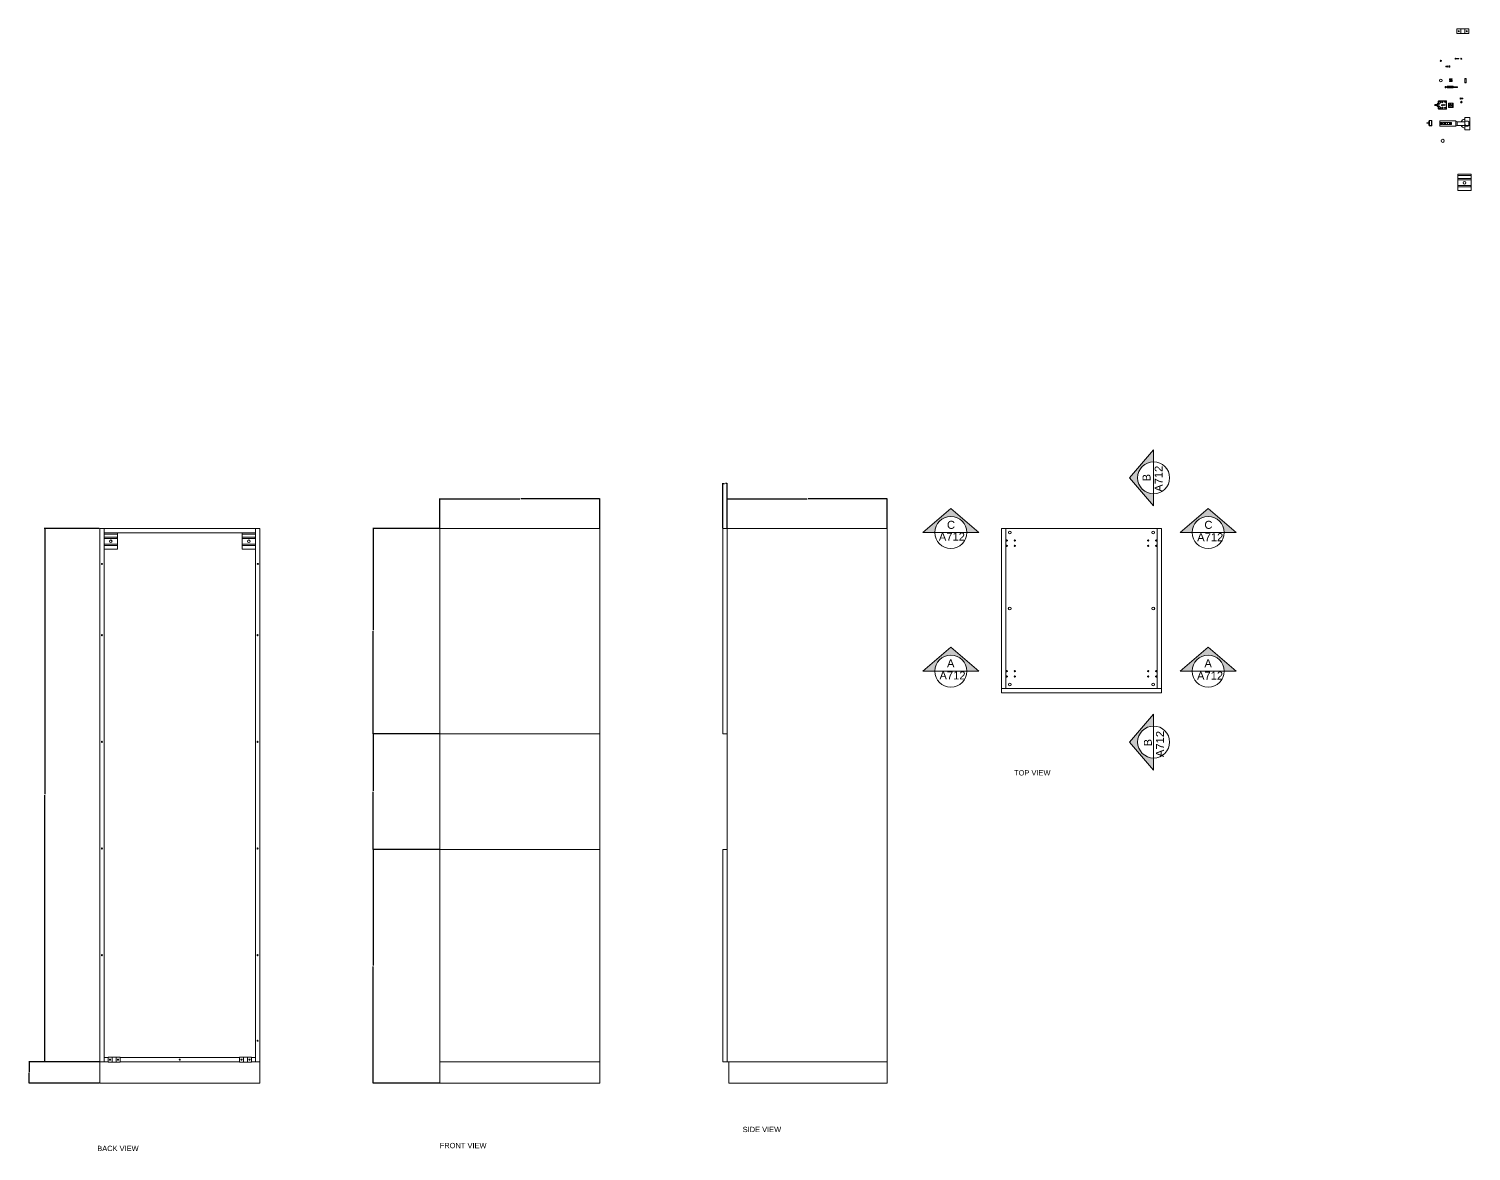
# Model space of a CAD drawing. Header units: centimetres. Extents: x -2268 to 1812, y -1681 to 1458.
# Drawn here: x -1521 to -980, y -272 to 149 of the extents above; entities that cross this region are included whole.
import ezdxf

# ---------------------------------------------------------------- set-up
doc = ezdxf.new("R2010")
doc.units = ezdxf.units.CM
doc.layers.get('0').update_dxf_attribs({"color": 5})
for name, color, linetype, lineweight in [('0_Num_Penna__7', 7, 'Continuous', 18), ('Layer1_Num_Penna__3', 3, 'Continuous', 18), ('symbol_Num_Penna__7', 7, 'Continuous', 18), ('VITE_Num_Penna__7', 7, 'Continuous', 18)]:
    doc.layers.add(name, color=color, linetype=linetype, lineweight=lineweight)
doc.layers.add('A-ANNO-DIMS', color=3, linetype='Continuous', lineweight=9, transparency=0.46)
doc.styles.add('GENERATED_STYLE_1', font='Arial.ttf')
doc.dimstyles.new('GENERATED_STYLE__1', dxfattribs={"dimtxt": 0.036, "dimasz": 0.04914, "dimexe": 0.18, "dimexo": 0.16, "dimgap": 0.09, "dimtad": 0, "dimtih": 1, "dimtoh": 1, "dimdec": 3, "dimzin": 0, "dimdsep": 46, "dimtxsty": 'GENERATED_STYLE_1', "dimblk": 'ARROWHEAD_2', "dimblk1": 'ARROWHEAD_2', "dimblk2": 'ARROWHEAD_2', "dimcen": 0.09, "dimclrd": 3, "dimclre": 3, "dimclrt": 3, "dimadec": 0, "dimazin": 0, "dimtfac": 1, "dimtdec": 4, "dimtmove": 0, "dimatfit": 3, "dimfxl": 1, "dimtolj": 1, "dimtzin": 0, "dimarcsym": 0})
doc.dimstyles.new('GENERATED_STYLE__2', dxfattribs={"dimtxt": 0.036, "dimasz": 0.04914, "dimexe": 0.18, "dimexo": 0.16, "dimgap": 0.09, "dimtad": 0, "dimdec": 3, "dimzin": 0, "dimdsep": 46, "dimtxsty": 'GENERATED_STYLE_1', "dimblk": 'ARROWHEAD_2', "dimblk1": 'ARROWHEAD_2', "dimblk2": 'ARROWHEAD_2', "dimcen": 0.09, "dimclrd": 3, "dimclre": 3, "dimclrt": 3, "dimadec": 0, "dimazin": 0, "dimtfac": 1, "dimtdec": 4, "dimtmove": 0, "dimatfit": 3, "dimfxl": 1, "dimtolj": 1, "dimtzin": 0, "dimarcsym": 0})

# ---------------------------------------------------------------- blocks, each defined once
blk = doc.blocks.new('ARROWHEAD_2')
at = {"color": 0, "linetype": 'Continuous', "lineweight": 0}
for p, q in [((0, 0), (-1, 0)), ((0, -1), (0, 1))]:
    blk.add_line(p, q, dxfattribs=at)
blk = doc.blocks.new('*D139')
at = {"layer": 'A-ANNO-DIMS', "color": 3, "linetype": 'Continuous', "lineweight": -2, "transparency": 16777216}
for p, q in [((-1494.74, -238.6), (-1521.16, -238.6)), ((-1520.98, -238.65), (-1520.98, -242.45)), ((-1520.98, -246.55), (-1520.98, -242.75)), ((-1494.74, -246.6), (-1521.16, -246.6))]:
    blk.add_line(p, q, dxfattribs=at)
at = {"layer": 'Defpoints', "color": 0, "linetype": 'Continuous', "transparency": 16777216}
for p in [(-1520.98, -238.6), (-1494.58, -238.6), (-1494.58, -246.6)]:
    blk.add_point(p, dxfattribs=at)
at = {"layer": 'A-ANNO-DIMS', "color": 3, "linetype": 'Continuous', "lineweight": -2, "transparency": 16777216, "xscale": 0.04913996149449043, "yscale": 0.04913996149449043, "zscale": 0.04913996149449043}
for p, rotation in [((-1520.98, -238.6), 90), ((-1520.98, -246.6), 270)]:
    blk.add_blockref('ARROWHEAD_2', p, dxfattribs=dict(at, rotation=rotation))
at = {"layer": 'A-ANNO-DIMS', "color": 3, "linetype": 'Continuous', "lineweight": 18, "transparency": 16777216, "insert": (-1520.98, -242.6), "char_height": 0.036, "attachment_point": 5, "rotation": 90, "style": 'GENERATED_STYLE_1'}
blk.add_mtext('\\A1;8.000', dxfattribs=at)
blk = doc.blocks.new('*D140')
at = {"layer": 'A-ANNO-DIMS', "color": 3, "linetype": 'Continuous', "lineweight": -2, "transparency": 16777216}
for p, q in [((-1494.74, -38.6), (-1515.4, -38.6)), ((-1515.22, -38.65), (-1515.22, -138.24)), ((-1515.22, -238.55), (-1515.22, -138.6)), ((-1494.74, -238.6), (-1515.4, -238.6))]:
    blk.add_line(p, q, dxfattribs=at)
at = {"layer": 'Defpoints', "color": 0, "linetype": 'Continuous', "transparency": 16777216}
for p in [(-1515.22, -38.6), (-1494.58, -38.6), (-1494.58, -238.6)]:
    blk.add_point(p, dxfattribs=at)
at = {"layer": 'A-ANNO-DIMS', "color": 3, "linetype": 'Continuous', "lineweight": -2, "transparency": 16777216, "xscale": 0.04913996149449043, "yscale": 0.04913996149449043, "zscale": 0.04913996149449043}
for p, rotation in [((-1515.22, -38.6), 90), ((-1515.22, -238.6), 270)]:
    blk.add_blockref('ARROWHEAD_2', p, dxfattribs=dict(at, rotation=rotation))
at = {"layer": 'A-ANNO-DIMS', "color": 3, "linetype": 'Continuous', "lineweight": 18, "transparency": 16777216, "insert": (-1515.22, -138.42), "char_height": 0.036, "attachment_point": 5, "rotation": 90, "style": 'GENERATED_STYLE_1'}
blk.add_mtext('\\A1;200.000', dxfattribs=at)
blk = doc.blocks.new('*D141')
at = {"layer": 'A-ANNO-DIMS', "color": 3, "linetype": 'Continuous', "lineweight": -2, "transparency": 16777216}
for p, q in [((-1367.23, -159.04), (-1392.17, -159.04)), ((-1391.99, -159.09), (-1391.99, -202.48)), ((-1391.99, -246.55), (-1391.99, -202.8)), ((-1367.23, -246.6), (-1392.17, -246.6))]:
    blk.add_line(p, q, dxfattribs=at)
at = {"layer": 'Defpoints', "color": 0, "linetype": 'Continuous', "transparency": 16777216}
for p in [(-1391.99, -159.04), (-1367.07, -159.04), (-1367.07, -246.6)]:
    blk.add_point(p, dxfattribs=at)
at = {"layer": 'A-ANNO-DIMS', "color": 3, "linetype": 'Continuous', "lineweight": -2, "transparency": 16777216, "xscale": 0.04913996149449043, "yscale": 0.04913996149449043, "zscale": 0.04913996149449043}
for p, rotation in [((-1391.99, -159.04), 90), ((-1391.99, -246.6), 270)]:
    blk.add_blockref('ARROWHEAD_2', p, dxfattribs=dict(at, rotation=rotation))
at = {"layer": 'A-ANNO-DIMS', "color": 3, "linetype": 'Continuous', "lineweight": 18, "transparency": 16777216, "insert": (-1391.99, -202.64), "char_height": 0.036, "attachment_point": 5, "rotation": 90, "style": 'GENERATED_STYLE_1'}
blk.add_mtext('\\A1;87.561', dxfattribs=at)
blk = doc.blocks.new('*D142')
at = {"layer": 'A-ANNO-DIMS', "color": 3, "linetype": 'Continuous', "lineweight": -2, "transparency": 16777216}
for p, q in [((-1367.23, -115.64), (-1392.17, -115.64)), ((-1391.99, -115.69), (-1391.99, -136.99)), ((-1391.99, -158.99), (-1391.99, -137.32)), ((-1367.23, -159.04), (-1392.17, -159.04))]:
    blk.add_line(p, q, dxfattribs=at)
at = {"layer": 'Defpoints', "color": 0, "linetype": 'Continuous', "transparency": 16777216}
for p in [(-1391.99, -115.64), (-1367.07, -115.64), (-1367.07, -159.04)]:
    blk.add_point(p, dxfattribs=at)
at = {"layer": 'A-ANNO-DIMS', "color": 3, "linetype": 'Continuous', "lineweight": -2, "transparency": 16777216, "xscale": 0.04913996149449043, "yscale": 0.04913996149449043, "zscale": 0.04913996149449043}
for p, rotation in [((-1391.99, -115.64), 90), ((-1391.99, -159.04), 270)]:
    blk.add_blockref('ARROWHEAD_2', p, dxfattribs=dict(at, rotation=rotation))
at = {"layer": 'A-ANNO-DIMS', "color": 3, "linetype": 'Continuous', "lineweight": 18, "transparency": 16777216, "insert": (-1391.99, -137.16), "char_height": 0.036, "attachment_point": 5, "rotation": 90, "style": 'GENERATED_STYLE_1'}
blk.add_mtext('\\A1;43.400', dxfattribs=at)
blk = doc.blocks.new('*D143')
at = {"layer": 'A-ANNO-DIMS', "color": 3, "linetype": 'Continuous', "lineweight": -2, "transparency": 16777216}
for p, q in [((-1367.23, -38.6), (-1392.17, -38.6)), ((-1391.99, -38.65), (-1391.99, -76.77)), ((-1391.99, -115.59), (-1391.99, -77.1)), ((-1367.23, -115.64), (-1392.17, -115.64))]:
    blk.add_line(p, q, dxfattribs=at)
at = {"layer": 'Defpoints', "color": 0, "linetype": 'Continuous', "transparency": 16777216}
for p in [(-1391.99, -38.6), (-1367.07, -38.6), (-1367.07, -115.64)]:
    blk.add_point(p, dxfattribs=at)
at = {"layer": 'A-ANNO-DIMS', "color": 3, "linetype": 'Continuous', "lineweight": -2, "transparency": 16777216, "xscale": 0.04913996149449043, "yscale": 0.04913996149449043, "zscale": 0.04913996149449043}
for p, rotation in [((-1391.99, -38.6), 90), ((-1391.99, -115.64), 270)]:
    blk.add_blockref('ARROWHEAD_2', p, dxfattribs=dict(at, rotation=rotation))
at = {"layer": 'A-ANNO-DIMS', "color": 3, "linetype": 'Continuous', "lineweight": 18, "transparency": 16777216, "insert": (-1391.99, -76.94), "char_height": 0.036, "attachment_point": 5, "rotation": 90, "style": 'GENERATED_STYLE_1'}
blk.add_mtext('\\A1;77.039', dxfattribs=at)
blk = doc.blocks.new('*D144')
at = {"layer": 'A-ANNO-DIMS', "color": 3, "linetype": 'Continuous', "lineweight": -2, "transparency": 16777216}
for p, q in [((-1260.93, -38.44), (-1260.93, -21.58)), ((-1259.33, -38.44), (-1259.33, -21.58)), ((-1260.88, -21.76), (-1260.28, -21.76)), ((-1259.38, -21.76), (-1259.98, -21.76))]:
    blk.add_line(p, q, dxfattribs=at)
at = {"layer": 'Defpoints', "color": 0, "linetype": 'Continuous', "transparency": 16777216}
for p in [(-1259.33, -21.76), (-1260.93, -38.6), (-1259.33, -38.6)]:
    blk.add_point(p, dxfattribs=at)
at = {"layer": 'A-ANNO-DIMS', "color": 3, "linetype": 'Continuous', "lineweight": -2, "transparency": 16777216, "xscale": 0.04913996149449043, "yscale": 0.04913996149449043, "zscale": 0.04913996149449043, "rotation": 180}
blk.add_blockref('ARROWHEAD_2', (-1260.93, -21.76), dxfattribs=at)
at = {"layer": 'A-ANNO-DIMS', "color": 3, "linetype": 'Continuous', "lineweight": -2, "transparency": 16777216, "xscale": 0.04913996149449043, "yscale": 0.04913996149449043, "zscale": 0.04913996149449043}
blk.add_blockref('ARROWHEAD_2', (-1259.33, -21.76), dxfattribs=at)
at = {"layer": 'A-ANNO-DIMS', "color": 3, "linetype": 'Continuous', "lineweight": 18, "transparency": 16777216, "insert": (-1260.13, -21.76), "char_height": 0.036, "attachment_point": 5, "style": 'GENERATED_STYLE_1'}
blk.add_mtext('\\A1;1.600', dxfattribs=at)
blk = doc.blocks.new('*D145')
at = {"layer": 'A-ANNO-DIMS', "color": 3, "linetype": 'Continuous', "lineweight": -2, "transparency": 16777216}
for p, q in [((-1259.33, -38.44), (-1259.33, -27.34)), ((-1259.28, -27.52), (-1229.31, -27.52)), ((-1199.38, -27.52), (-1228.98, -27.52)), ((-1199.33, -38.44), (-1199.33, -27.34))]:
    blk.add_line(p, q, dxfattribs=at)
at = {"layer": 'Defpoints', "color": 0, "linetype": 'Continuous', "transparency": 16777216}
for p in [(-1199.33, -27.52), (-1259.33, -38.6), (-1199.33, -38.6)]:
    blk.add_point(p, dxfattribs=at)
at = {"layer": 'A-ANNO-DIMS', "color": 3, "linetype": 'Continuous', "lineweight": -2, "transparency": 16777216, "xscale": 0.04913996149449043, "yscale": 0.04913996149449043, "zscale": 0.04913996149449043, "rotation": 180}
blk.add_blockref('ARROWHEAD_2', (-1259.33, -27.52), dxfattribs=at)
at = {"layer": 'A-ANNO-DIMS', "color": 3, "linetype": 'Continuous', "lineweight": -2, "transparency": 16777216, "xscale": 0.04913996149449043, "yscale": 0.04913996149449043, "zscale": 0.04913996149449043}
blk.add_blockref('ARROWHEAD_2', (-1199.33, -27.52), dxfattribs=at)
at = {"layer": 'A-ANNO-DIMS', "color": 3, "linetype": 'Continuous', "lineweight": 18, "transparency": 16777216, "insert": (-1229.15, -27.52), "char_height": 0.036, "attachment_point": 5, "style": 'GENERATED_STYLE_1'}
blk.add_mtext('\\A1;60.000', dxfattribs=at)
blk = doc.blocks.new('*D146')
at = {"layer": 'A-ANNO-DIMS', "color": 3, "linetype": 'Continuous', "lineweight": -2, "transparency": 16777216}
for p, q in [((-1367.07, -38.44), (-1367.07, -27.34)), ((-1367.02, -27.52), (-1337.05, -27.52)), ((-1307.12, -27.52), (-1336.72, -27.52)), ((-1307.07, -38.44), (-1307.07, -27.34))]:
    blk.add_line(p, q, dxfattribs=at)
at = {"layer": 'Defpoints', "color": 0, "linetype": 'Continuous', "transparency": 16777216}
for p in [(-1307.07, -27.52), (-1367.07, -38.6), (-1307.07, -38.6)]:
    blk.add_point(p, dxfattribs=at)
at = {"layer": 'A-ANNO-DIMS', "color": 3, "linetype": 'Continuous', "lineweight": -2, "transparency": 16777216, "xscale": 0.04913996149449043, "yscale": 0.04913996149449043, "zscale": 0.04913996149449043, "rotation": 180}
blk.add_blockref('ARROWHEAD_2', (-1367.07, -27.52), dxfattribs=at)
at = {"layer": 'A-ANNO-DIMS', "color": 3, "linetype": 'Continuous', "lineweight": -2, "transparency": 16777216, "xscale": 0.04913996149449043, "yscale": 0.04913996149449043, "zscale": 0.04913996149449043}
blk.add_blockref('ARROWHEAD_2', (-1307.07, -27.52), dxfattribs=at)
at = {"layer": 'A-ANNO-DIMS', "color": 3, "linetype": 'Continuous', "lineweight": 18, "transparency": 16777216, "insert": (-1336.89, -27.52), "char_height": 0.036, "attachment_point": 5, "style": 'GENERATED_STYLE_1'}
blk.add_mtext('\\A1;60.000', dxfattribs=at)

msp = doc.modelspace()

# ---------------------------------------------------------------- hatches: boundary and pattern name
at = {"layer": 'symbol_Num_Penna__7', "linetype": 'Continuous', "lineweight": 18}
for points in [[(-1099.3836, -25.5865, -1), (-1099.3836, -13.5865), (-1099.3836, -9.0865), (-1108.3836, -19.5865), (-1099.3836, -30.0865)], [(-1169.4301, -40.0991), (-1164.9301, -40.0991), (-1175.4301, -31.0991), (-1185.9301, -40.0991), (-1181.4301, -40.0991, -1)], [(-1084.9316, -40.0991, -1), (-1072.9316, -40.0991), (-1068.4316, -40.0991), (-1078.9316, -31.0991), (-1089.4316, -40.0991)], [(-1169.4301, -92.0922), (-1164.9301, -92.0922), (-1175.4301, -83.0922), (-1185.9301, -92.0922), (-1181.4301, -92.0922, -1)], [(-1084.9316, -92.0922, -1), (-1072.9316, -92.0922), (-1068.4316, -92.0922), (-1078.9316, -83.0922), (-1089.4316, -92.0922)], [(-1099.3836, -112.6804), (-1099.3836, -108.1804), (-1108.3836, -118.6804), (-1099.3836, -129.1804), (-1099.3836, -124.6804, -1)]]:
    msp.add_hatch(color=7, dxfattribs=at).paths.add_polyline_path(points)

# ---------------------------------------------------------------- linework, layer by layer
at = {"layer": '0_Num_Penna__7', "color": 7, "linetype": 'Continuous', "lineweight": 18}
for p, q in [((-1492.9754, -38.5991), (-1492.9754, -238.5991)), ((-1492.9754, -40.1991), (-1436.1754, -40.1991)), ((-1436.1754, -38.5991), (-1436.1754, -238.5991)), ((-1367.0688, -38.5991), (-1367.0688, -115.6378)), ((-1259.3287, -116.5991), (-1259.3287, -38.5991)), ((-1154.8208, -38.5991), (-1156.4208, -38.5991)), ((-1156.4208, -38.5991), (-1156.4208, -98.5991)), ((-1096.4208, -38.5991), (-1098.0208, -38.5991)), ((-1096.4208, -98.5991), (-1096.4208, -38.5991)), ((-1156.4208, -98.5991), (-1154.8208, -98.5991)), ((-1156.4208, -100.1991), (-1156.4208, -98.5991)), ((-1096.4208, -100.1991), (-1156.4208, -100.1991)), ((-1098.0208, -98.5991), (-1096.4208, -98.5991)), ((-1096.4208, -98.5991), (-1096.4208, -100.1991)), ((-1367.0688, -115.6378), (-1307.0688, -115.6378)), ((-1260.9287, -115.6378), (-1259.3287, -115.6378)), ((-1259.3287, -116.5991), (-1259.3287, -160.0991)), ((-1307.0688, -159.0378), (-1367.0688, -159.0378)), ((-1260.9287, -159.0378), (-1259.3287, -159.0378)), ((-1259.3287, -160.0991), (-1259.3287, -238.5991)), ((-1492.9754, -236.9991), (-1491.4754, -236.9991)), ((-1486.9754, -236.9991), (-1442.1754, -236.9991)), ((-1437.6754, -236.9991), (-1436.1754, -236.9991)), ((-1494.5754, -238.5991), (-1491.4754, -238.5991)), ((-1494.5754, -238.5991), (-1492.9754, -238.5991)), ((-1486.9754, -238.5991), (-1442.1754, -238.5991)), ((-1437.6754, -238.5991), (-1434.5754, -238.5991)), ((-1367.0688, -238.5991), (-1307.0688, -238.5991)), ((-1260.9287, -238.5991), (-1257.3287, -238.5991)), ((-1258.7039, -238.5991), (-1258.7039, -246.5991)), ((-1257.3287, -238.5991), (-1199.3287, -238.5991))]:
    msp.add_line(p, q, dxfattribs=at)
at = {"layer": '0_Num_Penna__7', "color": 7, "linetype": 'Continuous', "lineweight": 18, "flags": 128}
for points in [[(-1494.5754, -246.5991), (-1434.5754, -246.5991), (-1434.5754, -38.5991), (-1494.5754, -38.5991)], [(-1367.0688, -246.5991), (-1307.0688, -246.5991), (-1307.0688, -38.5991), (-1367.0688, -38.5991)], [(-1154.8208, -98.5991), (-1098.0208, -98.5991), (-1098.0208, -38.5991), (-1154.8208, -38.5991)]]:
    msp.add_lwpolyline(points, close=True, dxfattribs=at)
for points in [[(-1258.7039, -246.5991), (-1199.3287, -246.5991), (-1199.3287, -38.5991), (-1260.9287, -38.5991), (-1260.9287, -115.6378)], [(-1260.9287, -159.0378), (-1260.9287, -238.5991)]]:
    msp.add_lwpolyline(points, dxfattribs=at)
at = {"layer": '0_Num_Penna__7', "color": 7, "linetype": 'Continuous', "lineweight": 18}
for centre, radius in [((-1154.3708, -43.094), 0.25), ((-1151.3708, -43.094), 0.25), ((-1101.4708, -43.094), 0.25), ((-1098.4708, -43.094), 0.25), ((-1154.3708, -45.094), 0.25), ((-1151.3708, -45.094), 0.25), ((-1101.4708, -45.094), 0.25), ((-1098.4708, -45.094), 0.25), ((-1153.3404, -68.5991), 0.56), ((-1099.5208, -68.5991), 0.56), ((-1154.3715, -92.1008), 0.25), ((-1151.3715, -92.1008), 0.25), ((-1101.4708, -92.1008), 0.25), ((-1098.4708, -92.1008), 0.25), ((-1154.3715, -94.1008), 0.25), ((-1151.3715, -94.1008), 0.25), ((-1101.4708, -94.1008), 0.25), ((-1098.4708, -94.1008), 0.25)]:
    msp.add_circle(centre, radius, dxfattribs=at)
at = {"layer": 'symbol_Num_Penna__7', "color": 7, "linetype": 'Continuous', "lineweight": 18}
for p, q in [((-1099.3836, -9.0865), (-1108.3836, -19.5865)), ((-1099.3836, -19.5865), (-1099.3836, -9.0865)), ((-1099.3836, -30.0865), (-1108.3836, -19.5865)), ((-1099.3836, -19.5865), (-1099.3836, -30.0865)), ((-1185.9301, -40.0991), (-1175.4301, -31.0991)), ((-1164.9301, -40.0991), (-1175.4301, -31.0991)), ((-1089.4316, -40.0991), (-1078.9316, -31.0991)), ((-1068.4316, -40.0991), (-1078.9316, -31.0991)), ((-1175.4301, -40.0991), (-1185.9301, -40.0991)), ((-1175.4301, -40.0991), (-1164.9301, -40.0991)), ((-1078.9316, -40.0991), (-1089.4316, -40.0991)), ((-1078.9316, -40.0991), (-1068.4316, -40.0991)), ((-1185.9301, -92.0922), (-1175.4301, -83.0922)), ((-1164.9301, -92.0922), (-1175.4301, -83.0922)), ((-1089.4316, -92.0922), (-1078.9316, -83.0922)), ((-1068.4316, -92.0922), (-1078.9316, -83.0922)), ((-1175.4301, -92.0922), (-1185.9301, -92.0922)), ((-1175.4301, -92.0922), (-1164.9301, -92.0922)), ((-1078.9316, -92.0922), (-1089.4316, -92.0922)), ((-1078.9316, -92.0922), (-1068.4316, -92.0922)), ((-1099.3836, -108.1804), (-1108.3836, -118.6804)), ((-1099.3836, -118.6804), (-1099.3836, -108.1804)), ((-1099.3836, -129.1804), (-1108.3836, -118.6804)), ((-1099.3836, -118.6804), (-1099.3836, -129.1804))]:
    msp.add_line(p, q, dxfattribs=at)
for centre in [(-1099.3836, -19.5865), (-1175.4301, -40.0991), (-1078.9316, -40.0991), (-1175.4301, -92.0922), (-1078.9316, -92.0922), (-1099.3836, -118.6804)]:
    msp.add_circle(centre, 6, dxfattribs=at)
at = {"layer": 'VITE_Num_Penna__7', "color": 7, "linetype": 'Continuous', "lineweight": 18}
for p, q in [((-984.2329, 148.7855), (-984.2329, 146.9855)), ((-982.7329, 146.9855), (-982.7329, 148.7855)), ((-991.6838, 136.8282), (-991.7846, 136.8282)), ((-991.7846, 136.8282), (-991.7846, 136.7562)), ((-991.7846, 136.7562), (-991.6838, 136.7562)), ((-991.6838, 136.8282), (-991.6838, 136.9362)), ((-991.6838, 136.9362), (-991.6406, 136.9362)), ((-991.6838, 136.6482), (-991.6838, 136.7562)), ((-991.6046, 136.6482), (-991.6838, 136.6482)), ((-991.6406, 136.9362), (-991.6046, 136.9362)), ((-991.6046, 136.9362), (-991.6046, 136.8282)), ((-991.4966, 136.8282), (-991.6046, 136.8282)), ((-991.6046, 136.7562), (-991.6046, 136.6482)), ((-991.6046, 136.7562), (-991.4966, 136.7562)), ((-991.4966, 136.7922), (-991.4966, 136.8282)), ((-991.4966, 136.7562), (-991.4966, 136.8102)), ((-986.1546, 137.6277), (-984.9546, 137.6277)), ((-986.1546, 137.5277), (-984.9546, 137.5277)), ((-986.1346, 137.6277), (-986.1346, 137.5277)), ((-986.1146, 137.6277), (-986.1146, 137.5277)), ((-986.0946, 137.6277), (-986.0946, 137.5277)), ((-986.0746, 137.6277), (-986.0746, 137.5277)), ((-986.0546, 137.6277), (-986.0546, 137.5277)), ((-986.0346, 137.6277), (-986.0346, 137.5277)), ((-986.0146, 137.6277), (-986.0146, 137.5277)), ((-985.9946, 137.6277), (-985.9946, 137.5277)), ((-985.9746, 137.6277), (-985.9746, 137.5277)), ((-984.9546, 137.6277), (-984.9046, 137.5777)), ((-984.9546, 137.6277), (-984.9546, 137.5277)), ((-984.9546, 137.5277), (-984.9046, 137.5777)), ((-989.8014, 134.7997), (-989.1514, 134.7997)), ((-989.8014, 134.7997), (-989.8014, 134.4997)), ((-989.8014, 134.4997), (-989.1514, 134.4997)), ((-989.5514, 134.8997), (-989.7334, 134.3997)), ((-989.4514, 134.8997), (-989.6334, 134.3997)), ((-989.3514, 134.8997), (-989.5334, 134.3997)), ((-989.2514, 134.8997), (-989.4334, 134.3997)), ((-989.1514, 134.8997), (-989.3334, 134.3997)), ((-989.1514, 134.8997), (-989.1514, 134.3997)), ((-989.1514, 134.8997), (-988.5014, 134.7997)), ((-988.5014, 134.4997), (-989.1514, 134.3997)), ((-988.5014, 134.7997), (-988.5014, 134.4997)), ((-988.4717, 130.0308), (-988.4717, 129.5291)), ((-988.4717, 130.0308), (-987.4717, 130.0308)), ((-988.4717, 129.9628), (-987.8696, 129.9628)), ((-988.322, 129.9628), (-988.322, 129.5835)), ((-988.2676, 129.8871), (-988.2676, 129.6592)), ((-988.2676, 129.8871), (-987.9377, 129.8871)), ((-987.9377, 129.8871), (-987.9377, 129.6592)), ((-987.8696, 129.5835), (-987.8696, 129.9628)), ((-987.8356, 129.9628), (-987.4717, 129.9628)), ((-987.8356, 129.5835), (-987.8356, 129.9628)), ((-987.6213, 129.9628), (-987.6213, 129.5835)), ((-987.4717, 130.0308), (-987.4717, 129.9628)), ((-982.6599, 130.0867), (-982.5349, 130.2117)), ((-982.1599, 130.0867), (-982.2849, 130.2117)), ((-990.0502, 127.2162), (-990.0502, 126.6912)), ((-990.0502, 127.2162), (-989.8002, 127.2162)), ((-990.0502, 126.6912), (-989.8002, 126.6912)), ((-989.8002, 126.6912), (-989.8002, 127.2162)), ((-989.8002, 127.0537), (-989.3002, 127.0537)), ((-989.8002, 126.8537), (-989.3002, 126.8537)), ((-989.3002, 126.6537), (-989.3002, 127.2537)), ((-989.3002, 127.2537), (-989.1585, 127.13)), ((-989.3002, 127.2537), (-987.1002, 127.2537)), ((-989.3002, 126.6537), (-989.1599, 126.7788)), ((-989.3002, 126.6537), (-987.1002, 126.6537)), ((-989.246, 126.7021), (-987.1733, 126.698)), ((-987.1851, 127.2023), (-989.2424, 127.2032)), ((-989.1599, 126.7788), (-987.3061, 126.7787)), ((-989.1585, 127.13), (-987.3061, 127.1291)), ((-989.1002, 126.9537), (-989.0983, 126.9537)), ((-989.0002, 127.0537), (-987.4002, 127.0537)), ((-987.4002, 126.8537), (-989.0002, 126.8537)), ((-988.4717, 129.5835), (-987.8696, 129.5835)), ((-988.4717, 129.5291), (-987.7914, 129.5291)), ((-988.4717, 129.172), (-988.4717, 129.0699)), ((-988.4717, 129.172), (-987.7914, 129.172)), ((-988.4717, 129.0699), (-987.4717, 129.0699)), ((-988.322, 129.5291), (-988.322, 129.172)), ((-988.2676, 129.6592), (-987.9377, 129.6592)), ((-987.8356, 129.5835), (-987.4717, 129.5835)), ((-987.4717, 129.5835), (-987.4717, 129.0699)), ((-987.3061, 127.1291), (-987.1002, 127.2537)), ((-987.3061, 126.7787), (-987.1002, 126.6537)), ((-987.3002, 127.1537), (-987.2983, 127.1537)), ((-987.3002, 126.9537), (-987.2983, 126.9537)), ((-987.1002, 126.6537), (-987.1002, 127.2537)), ((-986.8375, 127.1938), (-986.9769, 126.7136)), ((-986.6881, 127.1938), (-986.8276, 126.7136)), ((-986.5388, 127.1938), (-986.6783, 126.7136)), ((-986.3895, 127.1938), (-986.529, 126.7136)), ((-986.2402, 127.1938), (-986.3797, 126.7136)), ((-986.0909, 127.1938), (-986.2304, 126.7136)), ((-985.9416, 127.1938), (-986.0811, 126.7136)), ((-985.7923, 127.1938), (-985.9318, 126.7136)), ((-985.643, 127.1938), (-985.7825, 126.7136)), ((-985.5002, 126.8131), (-985.5002, 127.0942)), ((-982.6599, 128.6117), (-982.5349, 128.4867)), ((-982.2849, 128.4867), (-982.1599, 128.6117)), ((-993.9995, 120.3649), (-993.9995, 120.0511)), ((-993.9551, 119.94), (-993.7994, 120.476)), ((-993.7884, 119.94), (-993.6327, 120.476)), ((-993.6218, 119.94), (-993.466, 120.476)), ((-993.4551, 119.94), (-993.2994, 120.476)), ((-993.0112, 120.708), (-993.1327, 120.3649)), ((-993.0112, 119.708), (-993.1327, 120.0511)), ((-992.9105, 120.708), (-993.0112, 120.708)), ((-992.9105, 119.708), (-993.0112, 119.708)), ((-992.966, 120.7635), (-992.966, 120.8746)), ((-992.966, 120.7635), (-992.6327, 120.7635)), ((-992.966, 120.208), (-992.9105, 120.2635)), ((-992.9105, 120.1524), (-992.966, 120.208)), ((-992.966, 119.6524), (-992.6327, 119.6524)), ((-992.966, 119.6524), (-992.966, 119.5413)), ((-992.8549, 119.6524), (-992.8549, 120.7635)), ((-992.6327, 120.7635), (-992.6327, 119.6524)), ((-984.4967, 122.596), (-984.3394, 122.5924)), ((-984.3394, 122.7116), (-984.496, 122.7127)), ((-984.4591, 122.8488), (-984.3394, 122.7116)), ((-984.3394, 122.5924), (-984.4574, 122.4498)), ((-984.1959, 122.7495), (-984.3998, 122.9512)), ((-984.3998, 122.3512), (-984.1959, 122.5551)), ((-984.2498, 122.5012), (-984.2498, 122.8012)), ((-984.237, 122.8207), (-984.0433, 122.4851)), ((-984.1959, 122.7495), (-984.1959, 122.5551)), ((-984.1959, 122.7495), (-983.4942, 122.7495)), ((-984.1959, 122.5551), (-983.4942, 122.5551)), ((-984.049, 121.3608), (-984.189, 121.3608)), ((-984.189, 121.3608), (-984.189, 121.2608)), ((-984.189, 121.2608), (-984.049, 121.2608)), ((-984.1151, 122.8207), (-983.9213, 122.4851)), ((-984.049, 121.3608), (-984.049, 121.5108)), ((-984.049, 121.5108), (-983.989, 121.5108)), ((-984.049, 121.1108), (-984.049, 121.2608)), ((-983.949, 121.1108), (-984.049, 121.1108)), ((-983.9932, 122.8207), (-983.7994, 122.4851)), ((-983.989, 121.5108), (-983.939, 121.5108)), ((-983.939, 121.1108), (-983.949, 121.1108)), ((-983.939, 121.5108), (-983.939, 121.3608)), ((-983.789, 121.3608), (-983.939, 121.3608)), ((-983.939, 121.2608), (-983.939, 121.1108)), ((-983.939, 121.2608), (-983.789, 121.2608)), ((-983.8713, 122.8207), (-983.6775, 122.4851)), ((-983.789, 121.3108), (-983.789, 121.3608)), ((-983.789, 121.2608), (-983.789, 121.3358)), ((-983.7493, 122.8207), (-983.5556, 122.4851)), ((-983.4942, 122.7495), (-983.397, 122.6523)), ((-983.4942, 122.5551), (-983.397, 122.6523)), ((-996.6473, 113.2813), (-996.841, 113.6169)), ((-996.5253, 113.2813), (-996.7191, 113.6169)), ((-996.4034, 113.2813), (-996.5972, 113.6169)), ((-996.2815, 113.2813), (-996.4753, 113.6169)), ((-991.7047, 113.6582), (-991.7047, 112.8972)), ((-991.6393, 113.6582), (-991.6393, 112.8972)), ((-991.4346, 113.6582), (-991.4346, 112.8972)), ((-991.3791, 113.6582), (-991.3791, 112.8972)), ((-985.7936, 114.0771), (-985.518, 113.9179)), ((-981.507, 114.194), (-981.203, 113.8973)), ((-996.9024, 113.5469), (-996.9996, 113.4497)), ((-996.9024, 113.3525), (-996.9996, 113.4497)), ((-996.2007, 113.5469), (-996.9024, 113.5469)), ((-996.2007, 113.3525), (-996.9024, 113.3525)), ((-996.2007, 113.3525), (-996.2007, 113.5469)), ((-990.2025, 113.2983), (-990.3425, 113.2983)), ((-990.3425, 113.2983), (-990.3425, 113.1983)), ((-990.3425, 113.1983), (-990.2025, 113.1983)), ((-990.2025, 113.2983), (-990.2025, 113.4483)), ((-990.2025, 113.4483), (-990.1425, 113.4483)), ((-990.2025, 113.0483), (-990.2025, 113.1983)), ((-990.1025, 113.0483), (-990.2025, 113.0483)), ((-990.1425, 113.4483), (-990.0925, 113.4483)), ((-990.0925, 113.0483), (-990.1025, 113.0483)), ((-990.0925, 113.4483), (-990.0925, 113.2983)), ((-989.9425, 113.2983), (-990.0925, 113.2983)), ((-990.0925, 113.1983), (-990.0925, 113.0483)), ((-990.0925, 113.1983), (-989.9425, 113.1983)), ((-989.9425, 113.2483), (-989.9425, 113.2983)), ((-989.9425, 113.1983), (-989.9425, 113.2733)), ((-988.0991, 113.2983), (-988.2391, 113.2983)), ((-988.2391, 113.2983), (-988.2391, 113.1983)), ((-988.2391, 113.1983), (-988.0991, 113.1983)), ((-988.0991, 113.2983), (-988.0991, 113.4483)), ((-988.0991, 113.4483), (-988.0391, 113.4483)), ((-988.0991, 113.0483), (-988.0991, 113.1983)), ((-987.9991, 113.0483), (-988.0991, 113.0483)), ((-988.0391, 113.4483), (-987.9891, 113.4483)), ((-987.9891, 113.0483), (-987.9991, 113.0483)), ((-987.9891, 113.4483), (-987.9891, 113.2983)), ((-987.8391, 113.2983), (-987.9891, 113.2983)), ((-987.9891, 113.1983), (-987.9891, 113.0483)), ((-987.9891, 113.1983), (-987.8391, 113.1983)), ((-987.8391, 113.2483), (-987.8391, 113.2983)), ((-987.8391, 113.1983), (-987.8391, 113.2733)), ((-985.7936, 112.3966), (-985.518, 112.5558)), ((-982.6703, 112.9586), (-982.3692, 112.5701)), ((-982.3692, 112.5701), (-981.203, 112.5923)), ((-981.5067, 112.2797), (-981.203, 112.5923)), ((-985.3182, 93.7655), (-980.3182, 93.7655)), ((-985.3182, 90.0001), (-980.5182, 90.0001)), ((-985.3182, 89.5001), (-980.3182, 89.5001)), ((-1492.9754, -40.6991), (-1487.9754, -40.6991)), ((-1441.1754, -40.6991), (-1436.1754, -40.6991)), ((-1492.9754, -44.4645), (-1488.1754, -44.4645)), ((-1492.9754, -44.9645), (-1487.9754, -44.9645)), ((-1441.1754, -44.4645), (-1436.3754, -44.4645)), ((-1441.1754, -44.9645), (-1436.1754, -44.9645)), ((-1489.9754, -236.8991), (-1489.9754, -238.6991)), ((-1488.4754, -238.6991), (-1488.4754, -236.8991)), ((-1440.6754, -236.8991), (-1440.6754, -238.6991)), ((-1439.1754, -238.6991), (-1439.1754, -236.8991))]:
    msp.add_line(p, q, dxfattribs=at)
at = {"layer": 'VITE_Num_Penna__7', "color": 7, "linetype": 'Continuous', "lineweight": 18, "flags": 128}
for points in [[(-985.7329, 146.9855), (-981.2329, 146.9855), (-981.2329, 148.7855), (-985.7329, 148.7855)], [(-986.2546, 137.3777), (-986.1546, 137.3777), (-986.1546, 137.7777), (-986.2546, 137.7777)], [(-988.5014, 134.8997), (-988.5014, 134.3997), (-988.3014, 134.3997), (-988.3014, 134.8997)], [(-982.6599, 128.6117), (-982.1599, 128.6117), (-982.1599, 130.0867), (-982.6599, 130.0867)], [(-988.8404, 120.9516), (-987.0717, 120.9516), (-987.0717, 119.304), (-988.8404, 119.304)], [(-988.1113, 120.3899), (-987.8023, 120.3899), (-987.8023, 120.3384), (-988.1113, 120.3384)], [(-996.045, 113.9749), (-996.2007, 113.9749), (-996.2007, 114.194), (-996.045, 114.194)], [(-996.045, 113.9749), (-996.2007, 113.9749), (-996.2007, 112.9245), (-996.045, 112.9245)], [(-995.0926, 114.4497), (-996.045, 114.4497), (-996.045, 112.4497), (-995.0926, 112.4497)], [(-995.1926, 114.3497), (-995.945, 114.3497), (-995.945, 112.5497), (-995.1926, 112.5497)], [(-992.0693, 112.2377), (-986.0693, 112.2377), (-986.0693, 114.2377), (-992.0693, 114.2377)], [(-990.9079, 113.6582), (-987.7243, 113.6582), (-987.7243, 112.8972), (-990.9079, 112.8972)], [(-989.2214, 113.605), (-988.446, 113.605), (-988.4429, 112.9331), (-989.2183, 112.9331)], [(-988.3573, 113.6582), (-988.3573, 112.8972)], [(-985.518, 113.9179), (-982.6703, 113.9179), (-982.6703, 112.5558), (-985.518, 112.5558)], [(-982.6703, 115.5927), (-980.8505, 115.5927), (-980.8505, 110.881), (-982.6703, 110.881)], [(-996.045, 112.7054), (-996.2007, 112.7054), (-996.2007, 112.9245), (-996.045, 112.9245)], [(-985.3182, 88.1419), (-980.3182, 88.1419), (-980.3182, 94.2655), (-985.3182, 94.2655)], [(-1492.9754, -46.3227), (-1487.9754, -46.3227), (-1487.9754, -40.1991), (-1492.9754, -40.1991)], [(-1441.1754, -46.3227), (-1436.1754, -46.3227), (-1436.1754, -40.1991), (-1441.1754, -40.1991)], [(-1491.4754, -238.6991), (-1486.9754, -238.6991), (-1486.9754, -236.8991), (-1491.4754, -236.8991)], [(-1442.1754, -238.6991), (-1437.6754, -238.6991), (-1437.6754, -236.8991), (-1442.1754, -236.8991)]]:
    msp.add_lwpolyline(points, close=True, dxfattribs=at)
for points in [[(-982.2849, 130.2117), (-982.5349, 130.2117)], [(-985.5002, 127.0942), (-987.1002, 127.0942)], [(-987.1002, 126.8131), (-985.5002, 126.8131)], [(-982.1599, 128.6117), (-982.6599, 128.6117)], [(-982.5349, 128.4867), (-982.2849, 128.4867)], [(-993.1327, 120.3649), (-993.9995, 120.3649)], [(-993.9995, 120.0511), (-993.1327, 120.0511)], [(-992.9105, 120.2635), (-992.9105, 120.708)], [(-992.9105, 119.708), (-992.9105, 120.1524)], [(-991.7047, 112.8972), (-991.8886, 112.8972), (-991.8886, 113.6582), (-991.7047, 113.6582)], [(-991.6393, 113.6582), (-991.4346, 113.6582)], [(-991.3791, 113.6582), (-991.1551, 113.6582), (-991.1551, 112.8972), (-991.3791, 112.8972)], [(-985.7936, 112.3966), (-986.0693, 112.3966), (-986.0693, 114.0771), (-985.7936, 114.0771)], [(-985.518, 113.9179), (-985.518, 112.5558)], [(-981.5067, 112.2797), (-982.6703, 112.2797), (-982.6703, 114.194), (-981.507, 114.194)], [(-981.203, 113.8973), (-981.203, 112.5923)], [(-991.4346, 112.8972), (-991.6393, 112.8972)]]:
    msp.add_lwpolyline(points, dxfattribs=at)
for points in [[(-992.4327, 121.7478), (-989.7291, 121.7478, -0.41421356), (-989.5291, 121.5478), (-989.5291, 118.8682, -0.41421356), (-989.7291, 118.6682), (-992.4327, 118.6682, -0.41421356), (-992.6327, 118.8682), (-992.6327, 121.5478, -0.41421356)], [(-992.513, 120.6579), (-992.513, 121.3164, -0.41421356), (-992.413, 121.4164), (-991.7544, 121.4164, -0.66817864), (-991.6837, 121.2457), (-992.3423, 120.5871, -0.66817864)], [(-992.513, 119.7581), (-992.513, 119.0995, 0.41421356), (-992.413, 118.9995), (-991.7544, 118.9995, 0.66817864), (-991.6837, 119.1702), (-992.3423, 119.8288, 0.66817864)], [(-988.6731, 120.8003), (-988.6465, 120.8003, -0.41421356), (-988.5965, 120.7503), (-988.5965, 119.5857, -0.41421356), (-988.6465, 119.5357), (-988.6731, 119.5357, -0.41421356), (-988.7231, 119.5857), (-988.7231, 120.7503, -0.41421356)], [(-987.2478, 120.8003), (-987.2212, 120.8003, -0.41421356), (-987.1712, 120.7503), (-987.1712, 119.5857, -0.41421356), (-987.2212, 119.5357), (-987.2478, 119.5357, -0.41421356), (-987.2978, 119.5857), (-987.2978, 120.7503, -0.41421356)]]:
    msp.add_lwpolyline(points, format="xyb", close=True, dxfattribs=at)
for points in [[(-985.3182, 92.6273), (-980.3182, 92.6273), (-980.3182, 92.3273, -0.41421356), (-980.5182, 92.1273), (-985.3182, 92.1273)], [(-1492.9754, -41.8373), (-1487.9754, -41.8373), (-1487.9754, -42.1373, -0.41421356), (-1488.1754, -42.3373), (-1492.9754, -42.3373)], [(-1441.1754, -41.8373), (-1436.1754, -41.8373), (-1436.1754, -42.1373, -0.41421356), (-1436.3754, -42.3373), (-1441.1754, -42.3373)]]:
    msp.add_lwpolyline(points, format="xyb", dxfattribs=at)
at = {"layer": 'VITE_Num_Penna__7', "color": 7, "linetype": 'Continuous', "lineweight": 18}
for centre, radius in [((-984.9829, 147.8855), 0.2), ((-981.9829, 147.8855), 0.2), ((-991.6406, 136.7922), 0.25), ((-984.05, 137.5777), 0.2), ((-991.7181, 129.4302), 0.5), ((-991.0809, 120.208), 0.3), ((-991.0809, 121.3547), 0.25), ((-991.0809, 119.1132), 0.25), ((-990.3591, 120.208), 0.15), ((-989.9896, 121.3547), 0.3), ((-989.9896, 119.0995), 0.3), ((-989.7624, 120.208), 0.15), ((-987.956, 120.3795), 0.2), ((-983.989, 121.3108), 0.3), ((-990.1425, 113.2483), 0.3), ((-988.0391, 113.2483), 0.3), ((-990.9883, 106.7862), 0.6), ((-982.8182, 91.0637), 0.5), ((-1490.4754, -43.4009), 0.5), ((-1438.6754, -43.4009), 0.5), ((-1153.3208, -40.0991), 0.5), ((-1099.5208, -40.0991), 0.5), ((-1493.7754, -51.8689), 0.2), ((-1435.2929, -51.8689), 0.2), ((-1153.3404, -68.5991), 0.5), ((-1099.5208, -68.5991), 0.5), ((-1493.7754, -78.5991), 0.2), ((-1435.3754, -78.5991), 0.2), ((-1153.3208, -97.0991), 0.5), ((-1099.5208, -97.0991), 0.5), ((-1493.7754, -118.5991), 0.2), ((-1435.3754, -118.5991), 0.2), ((-1493.7754, -158.5991), 0.2), ((-1435.3754, -158.5991), 0.2), ((-1493.7754, -198.5991), 0.2), ((-1435.3754, -198.5991), 0.2), ((-1435.3754, -230.7067), 0.2), ((-1490.7254, -237.7991), 0.2), ((-1487.7254, -237.7991), 0.2), ((-1464.5754, -237.7991), 0.2), ((-1441.4254, -237.7991), 0.2), ((-1438.4254, -237.7991), 0.2)]:
    msp.add_circle(centre, radius, dxfattribs=at)
for centre, radius, start, end in [((-989.0002, 126.9537), 0.1, 90, 180), ((-989.0002, 126.9537), 0.1, 180, 270), ((-987.7914, 129.3505), 0.1786, 270, 90), ((-987.4002, 126.9537), 0.1, 0, 90), ((-987.4002, 126.9537), 0.1, 270, 0), ((-987.9572, 119.9865), 0.3001, 119.700839, 59.94654), ((-983.9998, 122.6512), 0.5, 143.130102, 216.869898), ((-982.262, 112.9404), 2.0766, 101.338372, 151.917207), ((-982.262, 113.5333), 2.0766, 208.082793, 258.661628), ((-980.5182, 89.8001), 0.2, 0, 90), ((-1488.1754, -44.6645), 0.2, 0, 90), ((-1436.3754, -44.6645), 0.2, 0, 90)]:
    msp.add_arc(centre, radius, start, end, dxfattribs=at)

# ---------------------------------------------------------------- texts
at = {"layer": 'Layer1_Num_Penna__3', "color": 3, "linetype": 'Continuous', "lineweight": 18, "char_height": 2, "attachment_point": 1, "style": 'GENERATED_STYLE_1'}
for s, insert in [('\\A1;TOP VIEW', (-1151.713, -129.2172)), ('\\A1;SIDE VIEW', (-1253.4885, -262.9667)), ('\\A1;BACK VIEW', (-1495.5117, -270.0842)), ('\\A1;FRONT VIEW', (-1367.0688, -269.0115))]:
    msp.add_mtext(s, dxfattribs=dict(at, insert=insert))
at = {"layer": 'symbol_Num_Penna__7', "color": 7, "linetype": 'Continuous', "lineweight": 18, "char_height": 3, "attachment_point": 3, "rotation": 90, "style": 'GENERATED_STYLE_1'}
for s, insert in [('\\A1;A712', (-1099.0042, -15.0689)), ('\\A1;B', (-1103.535, -18.1219)), ('\\A1;B', (-1103.0541, -117.5192)), ('\\A1;A712', (-1098.4967, -114.5173))]:
    msp.add_mtext(s, dxfattribs=dict(at, insert=insert))
at = {"layer": 'symbol_Num_Penna__7', "color": 7, "linetype": 'Continuous', "lineweight": 18, "char_height": 3, "attachment_point": 1, "style": 'GENERATED_STYLE_1'}
for s, insert in [('\\A1;C', (-1176.8735, -35.7262)), ('\\A1;C', (-1080.3506, -35.7262)), ('\\A1;A712', (-1179.927, -40.1721)), ('\\A1;A712', (-1083.0573, -40.3567)), ('\\A1;A', (-1176.8735, -87.666)), ('\\A1;A', (-1080.3506, -87.666)), ('\\A1;A712', (-1179.6934, -92.2025)), ('\\A1;A712', (-1083.1115, -92.2929))]:
    msp.add_mtext(s, dxfattribs=dict(at, insert=insert))

# ---------------------------------------------------------------- dimensions: what is measured, and where the dimension line sits
at = {"layer": 'A-ANNO-DIMS', "color": 3, "linetype": 'Continuous', "lineweight": 18}
for base, p1, p2, picture, middle in [((-1259.3287, -21.7587), (-1260.9287, -38.5991), (-1259.3287, -38.5991), '*D144', (-1260.1287, -21.7587)), ((-1307.0688, -27.5187), (-1367.0688, -38.5991), (-1307.0688, -38.5991), '*D146', (-1336.8882, -27.5187)), ((-1199.3287, -27.5187), (-1259.3287, -38.5991), (-1199.3287, -38.5991), '*D145', (-1229.1481, -27.5187))]:
    dim = msp.add_linear_dim(base=base, p1=p1, p2=p2, dimstyle='GENERATED_STYLE__1', dxfattribs=at)
    dim.commit()
    dim.dimension.update_dxf_attribs({"geometry": picture, "text_midpoint": middle, "dimtype": 160})
for base, p1, p2, picture, middle in [((-1515.2204, -38.5991), (-1494.5754, -238.5991), (-1494.5754, -38.5991), '*D140', (-1515.2204, -138.4186)), ((-1391.9906, -38.5991), (-1367.0688, -115.6378), (-1367.0688, -38.5991), '*D143', (-1391.9906, -76.9379)), ((-1391.9906, -115.6378), (-1367.0688, -159.0378), (-1367.0688, -115.6378), '*D142', (-1391.9906, -137.1573)), ((-1391.9906, -159.0378), (-1367.0688, -246.5991), (-1367.0688, -159.0378), '*D141', (-1391.9906, -202.6379)), ((-1520.9804, -238.5991), (-1494.5754, -246.5991), (-1494.5754, -238.5991), '*D139', (-1520.9804, -242.5991))]:
    dim = msp.add_linear_dim(base=base, p1=p1, p2=p2, angle=90, dimstyle='GENERATED_STYLE__2', dxfattribs=at)
    dim.commit()
    dim.dimension.update_dxf_attribs({"geometry": picture, "text_midpoint": middle, "dimtype": 160, "text_rotation": 90})

doc.saveas('drawing.dxf')
